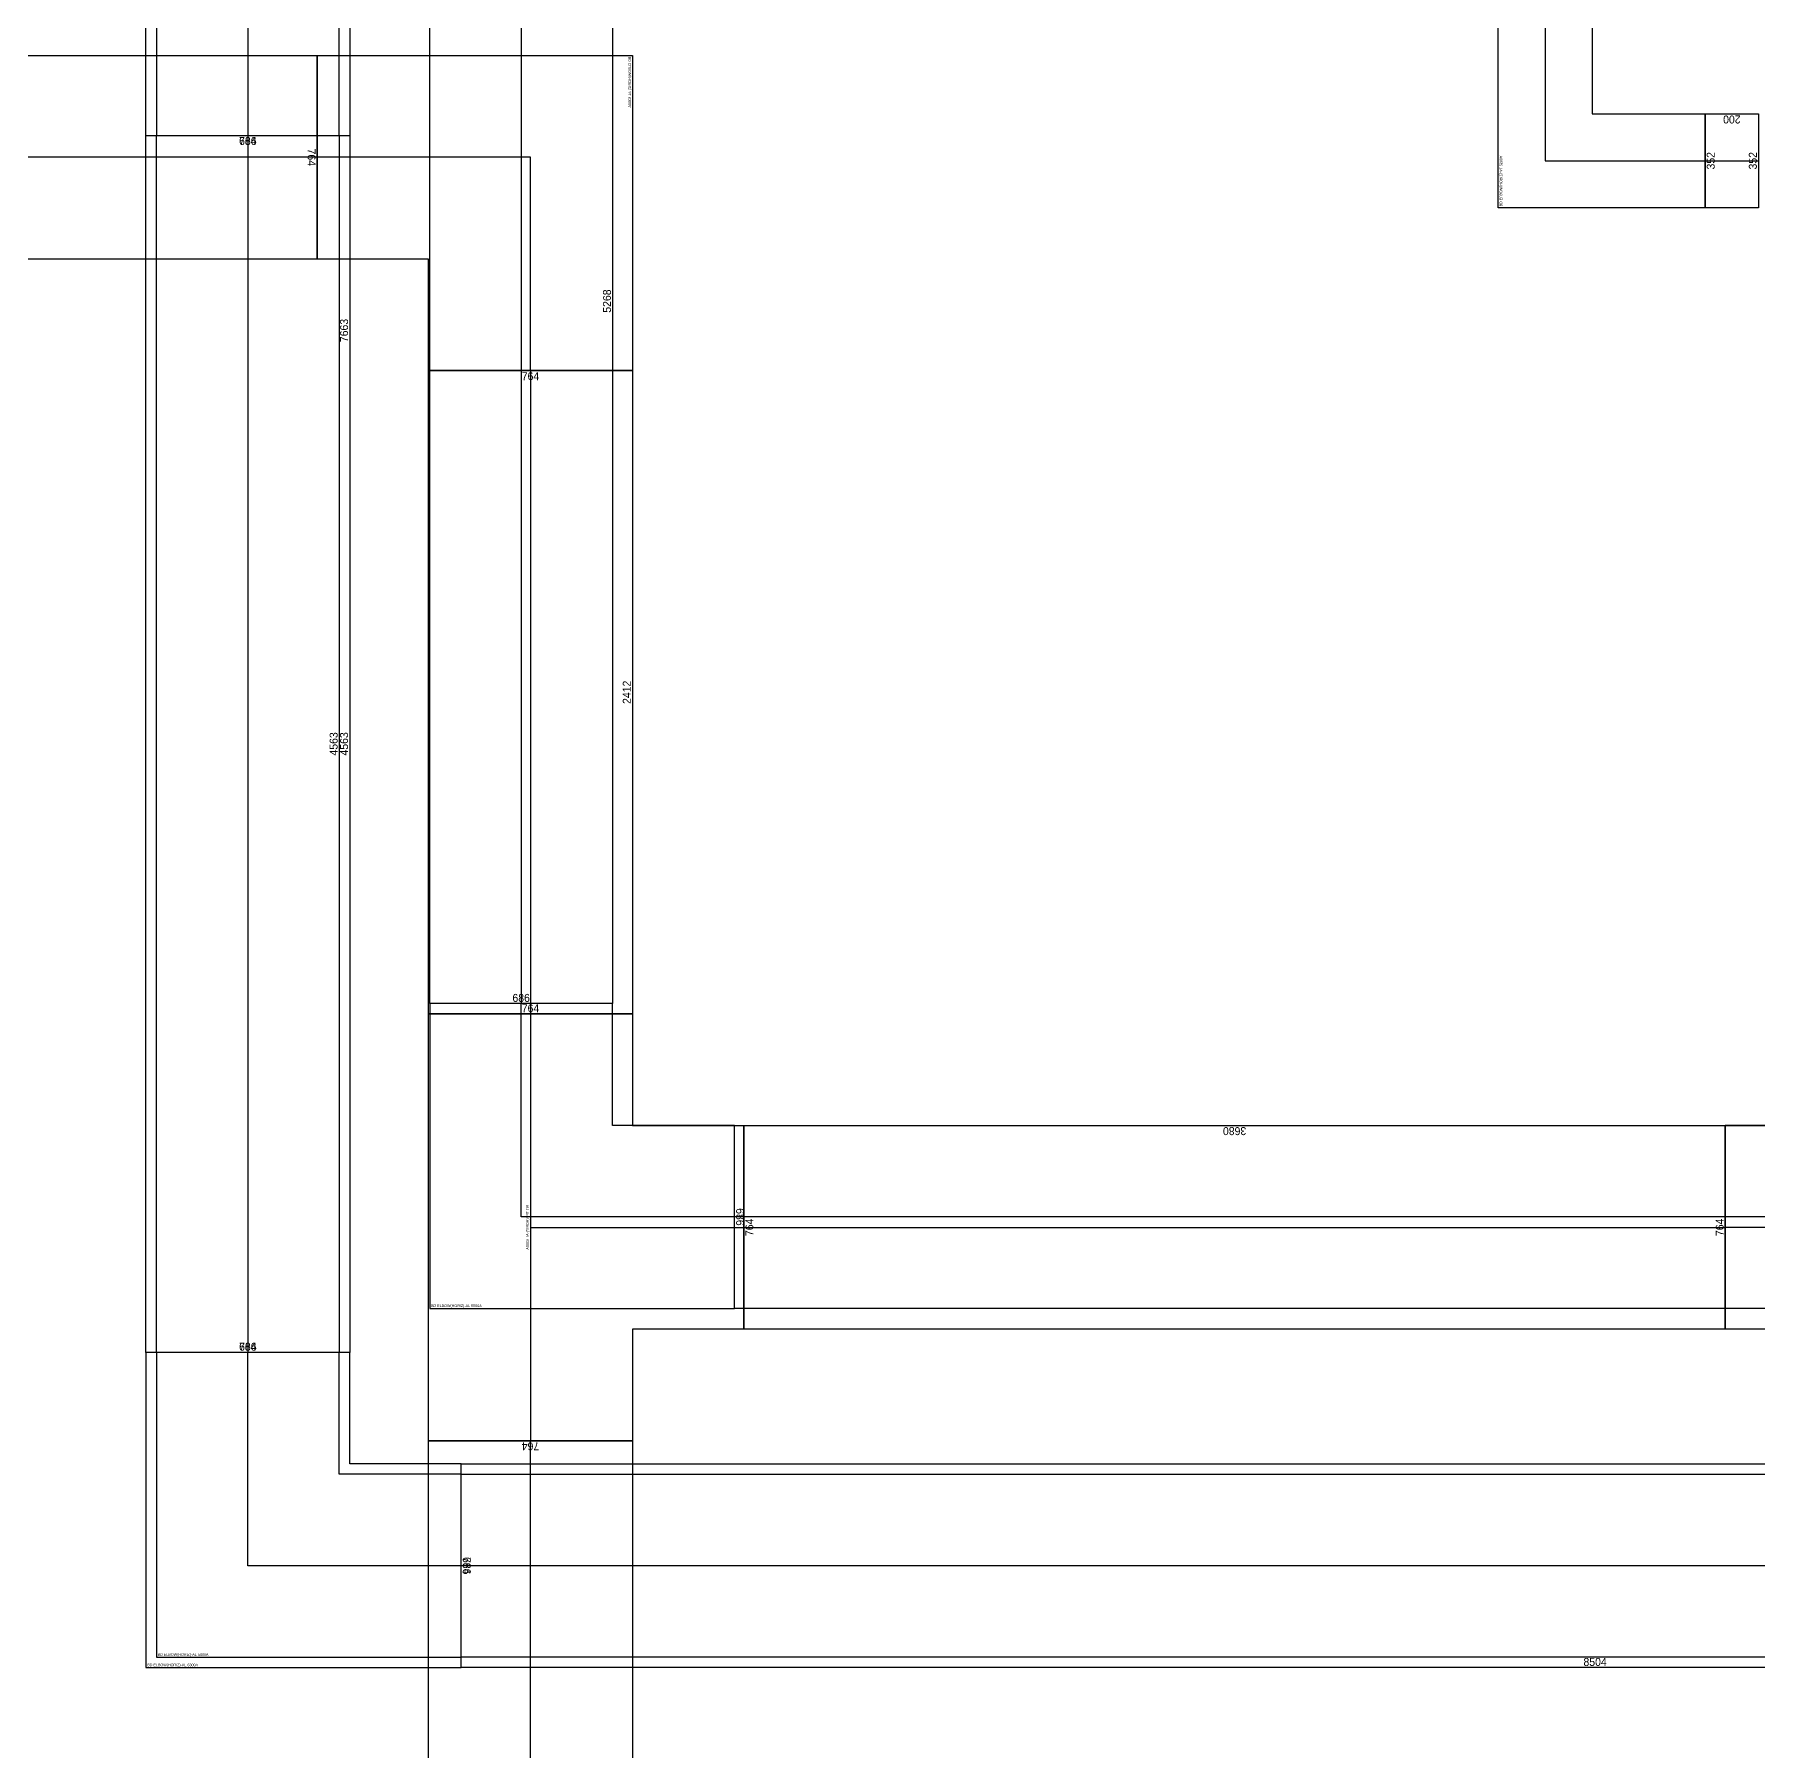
# Model space of a CAD drawing. Header units: millimetres. Extents: x 84228 to 374549, y -351975 to 847575.
# Drawn here: x 273830 to 280295, y -307065 to -300627 of the extents above; entities that cross this region are included whole.
import ezdxf
from ezdxf.enums import TextEntityAlignment as Align

# ---------------------------------------------------------------- set-up
doc = ezdxf.new("R2010")
doc.units = ezdxf.units.MM
doc.header["$LTSCALE"] = 150
doc.layers.get('Defpoints').update_dxf_attribs({"color": 150})
for name, color, linetype in [('-----27 Bus Duct_LV_380-220V', 200, 'Continuous'), ('-----27 Bus Duct_LV_380-220V_IT BACK UP', 2, 'Continuous'), ('-----27 Bus Duct_LV_380-220V_LOAD BANK', 7, 'Continuous'), ('-----27 Bus Duct_LV_380-220V_UT', 41, 'Continuous'), ('-----27 Bus Duct_LV_380-220V_UT B', 71, 'Continuous')]:
    doc.layers.add(name, color=color, linetype=linetype)
doc.styles.add('ELEC', font='Dotum.ttf')
doc.styles.get("Standard").update_dxf_attribs({"font": 'Dotum.ttf'})
doc.dimstyles.new('전기통신참고용-치수', dxfattribs={"dimscale": 15, "dimtxt": 2, "dimasz": 0, "dimexe": 0, "dimexo": 0, "dimgap": 0.4, "dimtad": 4, "dimdec": 0, "dimzin": 0, "dimdsep": 46, "dimtxsty": 'Standard', "dimblk": 'NONE', "dimcen": 0, "dimse1": 1, "dimse2": 1, "dimsd1": 1, "dimsd2": 1, "dimclrd": 8, "dimclre": 8, "dimclrt": 8, "dimadec": 0, "dimazin": 0, "dimtfac": 1, "dimtdec": 0, "dimtix": 1, "dimtmove": 2, "dimatfit": 0, "dimldrblk": 'NONE', "dimfxl": 2, "dimtolj": 1, "dimtzin": 0, "dimarcsym": 0})

# ---------------------------------------------------------------- blocks, each defined once
blk = doc.blocks.new('*U15')
at = {"color": 0}
blk.add_lwpolyline([(-382, -382), (800, -382), (800, 382), (382, 382), (382, 800), (-382, 800)], close=True, dxfattribs=at)
at = {"color": 1}
blk.add_lwpolyline([(800, 0), (0, 0), (0, 800)], dxfattribs=at)
at = {"color": 0, "style": 'ELEC'}
blk.add_text('BD ELBOW(HORIZ)-AL 6300A', height=10, dxfattribs=at).set_placement((-377, -372), align=Align.MIDDLE_LEFT)
blk = doc.blocks.new('*U74')
at = {"color": 0}
blk.add_lwpolyline([(-343, -343), (800, -343), (800, 343), (343, 343), (343, 800), (-343, 800)], close=True, dxfattribs=at)
at = {"color": 1}
blk.add_lwpolyline([(800, 0), (0, 0), (0, 800)], dxfattribs=at)
at = {"color": 0, "style": 'ELEC'}
blk.add_text('BD ELBOW(HORIZ)-AL 5000A', height=10, dxfattribs=at).set_placement((-338, -333), align=Align.MIDDLE_LEFT)
blk = doc.blocks.new('*D34')
at = {"layer": 'Defpoints', "color": 0, "transparency": 16777216}
for p in [(0, 4485), (764, 4485), (764, 4485)]:
    blk.add_point(p, dxfattribs=at)
at = {"color": 0, "transparency": 16777216, "insert": (382, 4464), "char_height": 30, "attachment_point": 5}
blk.add_mtext('\\A1;{\\C0;764}', dxfattribs=at)
blk = doc.blocks.new('_None')
blk = doc.blocks.new('*D35')
at = {"layer": 'Defpoints', "color": 0, "transparency": 16777216}
for p in [(764, 4485), (764, 4485), (764, -78)]:
    blk.add_point(p, dxfattribs=at)
at = {"color": 0, "transparency": 16777216, "insert": (743, 2203.5), "char_height": 30, "attachment_point": 5, "rotation": 90}
blk.add_mtext('\\A1;{\\C0;4563}', dxfattribs=at)
blk = doc.blocks.new('*D36')
at = {"layer": 'Defpoints', "color": 0, "transparency": 16777216}
for p in [(0, -78), (764, -78), (764, -78)]:
    blk.add_point(p, dxfattribs=at)
at = {"color": 0, "transparency": 16777216, "insert": (382, -57), "char_height": 30, "attachment_point": 5}
blk.add_mtext('\\A1;{\\C0;764}', dxfattribs=at)
blk = doc.blocks.new('*D196')
at = {"layer": 'Defpoints', "color": 0, "transparency": 16777216}
for p in [(686, 12712.4), (686, 12712.4), (686, -3745.6)]:
    blk.add_point(p, dxfattribs=at)
at = {"color": 0, "transparency": 16777216, "insert": (665, 4483.4), "char_height": 30, "attachment_point": 5, "rotation": 90}
blk.add_mtext('\\A1;{\\C0;16458}', dxfattribs=at)
blk = doc.blocks.new('*D197')
at = {"layer": 'Defpoints', "color": 0, "transparency": 16777216}
for p in [(0, -3745.6), (686, -3745.6), (686, -3745.6)]:
    blk.add_point(p, dxfattribs=at)
at = {"color": 0, "transparency": 16777216, "insert": (343, -3724.6), "char_height": 30, "attachment_point": 5}
blk.add_mtext('\\A1;{\\C0;686}', dxfattribs=at)
blk = doc.blocks.new('*D434')
at = {"layer": 'Defpoints', "color": 0, "transparency": 16777216}
for p in [(0, 9994.8), (764, 9994.8), (764, 9994.8)]:
    blk.add_point(p, dxfattribs=at)
at = {"color": 0, "transparency": 16777216, "insert": (382, 9973.8), "char_height": 30, "attachment_point": 5}
blk.add_mtext('\\A1;{\\C0;764}', dxfattribs=at)
blk = doc.blocks.new('*D435')
at = {"layer": 'Defpoints', "color": 0, "transparency": 16777216}
for p in [(764, 9994.8), (764, 9994.8), (764, 3539.8)]:
    blk.add_point(p, dxfattribs=at)
at = {"color": 0, "transparency": 16777216, "insert": (743, 6767.3), "char_height": 30, "attachment_point": 5, "rotation": 90}
blk.add_mtext('\\A1;{\\C0;6455}', dxfattribs=at)
blk = doc.blocks.new('*D436')
at = {"layer": 'Defpoints', "color": 0, "transparency": 16777216}
for p in [(0, 3539.8), (764, 3539.8), (764, 3539.8)]:
    blk.add_point(p, dxfattribs=at)
at = {"color": 0, "transparency": 16777216, "insert": (382, 3560.9), "char_height": 30, "attachment_point": 5}
blk.add_mtext('\\A1;{\\C0;764}', dxfattribs=at)
blk = doc.blocks.new('*U21')
at = {"color": 0}
blk.add_lwpolyline([(-800, -382), (-382, -382), (-382, -800), (382, -800), (382, -382), (800, -382), (800, 382), (-800, 382)], close=True, dxfattribs=at)
at = {"color": 1}
for points in [[(-800, 0), (800, 0)], [(0, 0), (0, -800)]]:
    blk.add_lwpolyline(points, dxfattribs=at)
at = {"color": 0, "style": 'ELEC'}
blk.add_text('BD TEE(HORIZ)-AL 6300A', height=10, dxfattribs=at).set_placement((0, 10), align=Align.MIDDLE)
blk = doc.blocks.new('*D442')
at = {"layer": 'Defpoints', "color": 0, "transparency": 16777216}
for p in [(0, 9340.7), (764, 9340.7), (764, 9340.7)]:
    blk.add_point(p, dxfattribs=at)
at = {"color": 0, "transparency": 16777216, "insert": (382, 9319.7), "char_height": 30, "attachment_point": 5}
blk.add_mtext('\\A1;{\\C0;764}', dxfattribs=at)
blk = doc.blocks.new('*D443')
at = {"layer": 'Defpoints', "color": 0, "transparency": 16777216}
for p in [(764, 9340.7), (764, 9340.7), (764, 5660.2)]:
    blk.add_point(p, dxfattribs=at)
at = {"color": 0, "transparency": 16777216, "insert": (743, 7500.4), "char_height": 30, "attachment_point": 5, "rotation": 90}
blk.add_mtext('\\A1;{\\C0;3680}', dxfattribs=at)
blk = doc.blocks.new('*D444')
at = {"layer": 'Defpoints', "color": 0, "transparency": 16777216}
for p in [(0, 5660.2), (764, 5660.2), (764, 5660.2)]:
    blk.add_point(p, dxfattribs=at)
at = {"color": 0, "transparency": 16777216, "insert": (382, 5681.2), "char_height": 30, "attachment_point": 5}
blk.add_mtext('\\A1;{\\C0;764}', dxfattribs=at)
blk = doc.blocks.new('*D49')
at = {"layer": 'Defpoints', "color": 0, "transparency": 16777216}
for p in [(764, 25287.5), (764, 25287.5), (764, 7254.7)]:
    blk.add_point(p, dxfattribs=at)
at = {"color": 0, "transparency": 16777216, "insert": (743, 16271.1), "char_height": 30, "attachment_point": 5, "rotation": 90}
blk.add_mtext('\\A1;{\\C0;18033}', dxfattribs=at)
blk = doc.blocks.new('*D50')
at = {"layer": 'Defpoints', "color": 0, "transparency": 16777216}
for p in [(0, 7254.7), (764, 7254.7), (764, 7254.7)]:
    blk.add_point(p, dxfattribs=at)
at = {"color": 0, "transparency": 16777216, "insert": (382, 7275.7), "char_height": 30, "attachment_point": 5}
blk.add_mtext('\\A1;{\\C0;764}', dxfattribs=at)
blk = doc.blocks.new('*D76')
at = {"layer": 'Defpoints', "color": 0, "transparency": 16777216}
for p in [(0, 4485), (686, 4485), (686, 4485)]:
    blk.add_point(p, dxfattribs=at)
at = {"color": 0, "transparency": 16777216, "insert": (343, 4464), "char_height": 30, "attachment_point": 5}
blk.add_mtext('\\A1;{\\C0;686}', dxfattribs=at)
blk = doc.blocks.new('*D77')
at = {"layer": 'Defpoints', "color": 0, "transparency": 16777216}
for p in [(686, 4485), (686, 4485), (686, -783.2)]:
    blk.add_point(p, dxfattribs=at)
at = {"color": 0, "transparency": 16777216, "insert": (665, 1850.9), "char_height": 30, "attachment_point": 5, "rotation": 90}
blk.add_mtext('\\A1;{\\C0;5268}', dxfattribs=at)
blk = doc.blocks.new('*D78')
at = {"layer": 'Defpoints', "color": 0, "transparency": 16777216}
for p in [(0, -783.2), (686, -783.2), (686, -783.2)]:
    blk.add_point(p, dxfattribs=at)
at = {"color": 0, "transparency": 16777216, "insert": (343, -762.2), "char_height": 30, "attachment_point": 5}
blk.add_mtext('\\A1;{\\C0;686}', dxfattribs=at)
blk = doc.blocks.new('*D587')
at = {"layer": 'Defpoints', "color": 0, "transparency": 16777216}
for p in [(686, 22793.3), (686, 22793.3), (686, -783.2)]:
    blk.add_point(p, dxfattribs=at)
at = {"color": 0, "transparency": 16777216, "insert": (665, 11005.1), "char_height": 30, "attachment_point": 5, "rotation": 90}
blk.add_mtext('\\A1;{\\C0;23576}', dxfattribs=at)
blk = doc.blocks.new('*D588')
at = {"layer": 'Defpoints', "color": 0, "transparency": 16777216}
for p in [(0, -783.2), (686, -783.2), (686, -783.2)]:
    blk.add_point(p, dxfattribs=at)
at = {"color": 0, "transparency": 16777216, "insert": (343, -762.2), "char_height": 30, "attachment_point": 5}
blk.add_mtext('\\A1;{\\C0;686}', dxfattribs=at)
blk = doc.blocks.new('*D101')
at = {"layer": 'Defpoints', "color": 0, "transparency": 16777216}
for p in [(0, 4485), (764, 4485), (764, 4485)]:
    blk.add_point(p, dxfattribs=at)
at = {"color": 0, "transparency": 16777216, "insert": (382, 4464), "char_height": 30, "attachment_point": 5}
blk.add_mtext('\\A1;{\\C0;764}', dxfattribs=at)
blk = doc.blocks.new('*D102')
at = {"layer": 'Defpoints', "color": 0, "transparency": 16777216}
for p in [(764, 4485), (764, 4485), (764, -3178)]:
    blk.add_point(p, dxfattribs=at)
at = {"color": 0, "transparency": 16777216, "insert": (743, 653.5), "char_height": 30, "attachment_point": 5, "rotation": 90}
blk.add_mtext('\\A1;{\\C0;7663}', dxfattribs=at)
blk = doc.blocks.new('*D103')
at = {"layer": 'Defpoints', "color": 0, "transparency": 16777216}
for p in [(0, -3178), (764, -3178), (764, -3178)]:
    blk.add_point(p, dxfattribs=at)
at = {"color": 0, "transparency": 16777216, "insert": (382, -3157), "char_height": 30, "attachment_point": 5}
blk.add_mtext('\\A1;{\\C0;764}', dxfattribs=at)
blk = doc.blocks.new('*D611')
at = {"layer": 'Defpoints', "color": 0, "transparency": 16777216}
for p in [(764, 4741.8), (764, 4741.8), (764, -3762.6)]:
    blk.add_point(p, dxfattribs=at)
at = {"color": 0, "transparency": 16777216, "insert": (743, 489.6), "char_height": 30, "attachment_point": 5, "rotation": 90}
blk.add_mtext('\\A1;{\\C0;8504}', dxfattribs=at)
blk = doc.blocks.new('*D612')
at = {"layer": 'Defpoints', "color": 0, "transparency": 16777216}
for p in [(0, -3762.6), (764, -3762.6), (764, -3762.6)]:
    blk.add_point(p, dxfattribs=at)
at = {"color": 0, "transparency": 16777216, "insert": (382, -3741.6), "char_height": 30, "attachment_point": 5}
blk.add_mtext('\\A1;{\\C0;764}', dxfattribs=at)
blk = doc.blocks.new('*D336')
at = {"layer": 'Defpoints', "color": 0, "transparency": 16777216}
for p in [(0, 6250), (686, 6250), (686, 6250)]:
    blk.add_point(p, dxfattribs=at)
at = {"color": 0, "transparency": 16777216, "insert": (343, 6229), "char_height": 30, "attachment_point": 5}
blk.add_mtext('\\A1;{\\C0;686}', dxfattribs=at)
blk = doc.blocks.new('*D337')
at = {"layer": 'Defpoints', "color": 0, "transparency": 16777216}
for p in [(686, 6250), (686, 6250), (686, 1687)]:
    blk.add_point(p, dxfattribs=at)
at = {"color": 0, "transparency": 16777216, "insert": (665, 3968.5), "char_height": 30, "attachment_point": 5, "rotation": 90}
blk.add_mtext('\\A1;{\\C0;4563}', dxfattribs=at)
blk = doc.blocks.new('*D338')
at = {"layer": 'Defpoints', "color": 0, "transparency": 16777216}
for p in [(0, 1687), (686, 1687), (686, 1687)]:
    blk.add_point(p, dxfattribs=at)
at = {"color": 0, "transparency": 16777216, "insert": (343, 1708), "char_height": 30, "attachment_point": 5}
blk.add_mtext('\\A1;{\\C0;686}', dxfattribs=at)
blk = doc.blocks.new('*D44')
at = {"layer": 'Defpoints', "color": 0, "transparency": 16777216}
for p in [(0, 9632.8), (764, 9632.8), (764, 9632.8)]:
    blk.add_point(p, dxfattribs=at)
at = {"color": 0, "transparency": 16777216, "insert": (382, 9611.8), "char_height": 30, "attachment_point": 5}
blk.add_mtext('\\A1;{\\C0;764}', dxfattribs=at)
blk = doc.blocks.new('*D45')
at = {"layer": 'Defpoints', "color": 0, "transparency": 16777216}
for p in [(764, 9632.8), (764, 9632.8), (764, 7220.7)]:
    blk.add_point(p, dxfattribs=at)
at = {"color": 0, "transparency": 16777216, "insert": (743, 8426.8), "char_height": 30, "attachment_point": 5, "rotation": 90}
blk.add_mtext('\\A1;{\\C0;2412}', dxfattribs=at)
blk = doc.blocks.new('*D46')
at = {"layer": 'Defpoints', "color": 0, "transparency": 16777216}
for p in [(0, 7220.7), (764, 7220.7), (764, 7220.7)]:
    blk.add_point(p, dxfattribs=at)
at = {"color": 0, "transparency": 16777216, "insert": (382, 7241.7), "char_height": 30, "attachment_point": 5}
blk.add_mtext('\\A1;{\\C0;764}', dxfattribs=at)
blk = doc.blocks.new('*U65')
at = {"color": 0}
blk.add_lwpolyline([(-176, -176), (600, -176), (600, 176), (176, 176), (176, 600), (-176, 600)], close=True, dxfattribs=at)
at = {"color": 1}
blk.add_lwpolyline([(600, 0), (0, 0), (0, 600)], dxfattribs=at)
at = {"color": 0, "style": 'ELEC'}
blk.add_text('BD ELBOW(HORIZ)-AL 2500A', height=10, dxfattribs=at).set_placement((-171, -166), align=Align.MIDDLE_LEFT)
blk = doc.blocks.new('*D506')
at = {"layer": 'Defpoints', "color": 0, "transparency": 16777216}
for p in [(0, 12641.2), (352, 12641.2), (352, 12641.2)]:
    blk.add_point(p, dxfattribs=at)
at = {"color": 0, "transparency": 16777216, "insert": (176, 12620.2), "char_height": 30, "attachment_point": 5}
blk.add_mtext('\\A1;{\\C0;352}', dxfattribs=at)
blk = doc.blocks.new('*D507')
at = {"layer": 'Defpoints', "color": 0, "transparency": 16777216}
for p in [(352, 12641.2), (352, 12641.2), (352, 12441.2)]:
    blk.add_point(p, dxfattribs=at)
at = {"color": 0, "transparency": 16777216, "insert": (331, 12541.2), "char_height": 30, "attachment_point": 5, "rotation": 90}
blk.add_mtext('\\A1;{\\C0;200}', dxfattribs=at)
blk = doc.blocks.new('*D508')
at = {"layer": 'Defpoints', "color": 0, "transparency": 16777216}
for p in [(0, 12441.2), (352, 12441.2), (352, 12441.2)]:
    blk.add_point(p, dxfattribs=at)
at = {"color": 0, "transparency": 16777216, "insert": (176, 12462.3), "char_height": 30, "attachment_point": 5}
blk.add_mtext('\\A1;{\\C0;352}', dxfattribs=at)
blk = doc.blocks.new('*U33')
at = {"color": 1}
blk.add_line((382, 4485), (382, -78), dxfattribs=at)
at = {"color": 0}
blk.add_lwpolyline([(764, -78), (0, -78), (0, 4485), (764, 4485)], close=True, dxfattribs=at)
for base, p1, p2, override, picture, middle in [((764, 4485), (0, 4485), (764, 4485), {"dimtxsty": 'Standard', "dimclrd": 0, "dimclre": 0, "dimclrt": 0}, '*D34', (382, 4464)), ((764, -78), (0, -78), (764, -78), {"dimtad": 1, "dimtxsty": 'Standard', "dimclrd": 0, "dimclre": 0, "dimclrt": 0}, '*D36', (382, -57))]:
    dim = blk.add_linear_dim(base=base, p1=p1, p2=p2, text='{\\C0;<>}', dimstyle='전기통신참고용-치수', override=override, dxfattribs=at)
    dim.commit()
    dim.dimension.update_dxf_attribs({"geometry": picture, "text_midpoint": middle})
dim = blk.add_linear_dim(base=(764, 4485), p1=(764, -78), p2=(764, 4485), angle=90, text='{\\C0;<>}', dimstyle='전기통신참고용-치수', override={"dimtad": 1, "dimtxsty": 'Standard', "dimclrd": 0, "dimclre": 0, "dimclrt": 0}, dxfattribs=at)
dim.commit()
dim.dimension.update_dxf_attribs({"geometry": '*D35', "text_midpoint": (743, 2203.5)})
blk = doc.blocks.new('*U194')
at = {"color": 1}
blk.add_line((343, 12712.4), (343, -3745.6), dxfattribs=at)
at = {"color": 0}
blk.add_lwpolyline([(686, -3745.6), (0, -3745.6), (0, 12712.4), (686, 12712.4)], close=True, dxfattribs=at)
dim = blk.add_linear_dim(base=(686, 12712.4), p1=(686, -3745.6), p2=(686, 12712.4), angle=90, text='{\\C0;<>}', dimstyle='전기통신참고용-치수', override={"dimtad": 1, "dimtxsty": 'Standard', "dimclrd": 0, "dimclre": 0, "dimclrt": 0}, dxfattribs=at)
dim.commit()
dim.dimension.update_dxf_attribs({"geometry": '*D196', "text_midpoint": (665, 4483.4)})
dim = blk.add_linear_dim(base=(686, -3745.6), p1=(0, -3745.6), p2=(686, -3745.6), text='{\\C0;<>}', dimstyle='전기통신참고용-치수', override={"dimtad": 1, "dimtxsty": 'Standard', "dimclrd": 0, "dimclre": 0, "dimclrt": 0}, dxfattribs=at)
dim.commit()
dim.dimension.update_dxf_attribs({"geometry": '*D197', "text_midpoint": (343, -3724.6)})
blk = doc.blocks.new('*U433')
at = {"color": 1}
blk.add_line((382, 9994.8), (382, 3539.8), dxfattribs=at)
at = {"color": 0}
blk.add_lwpolyline([(764, 3539.8), (0, 3539.8), (0, 9994.8), (764, 9994.8)], close=True, dxfattribs=at)
for base, p1, p2, override, picture, middle in [((764, 9994.8), (0, 9994.8), (764, 9994.8), {"dimtxsty": 'Standard', "dimclrd": 0, "dimclre": 0, "dimclrt": 0}, '*D434', (382, 9973.8)), ((764, 3539.8), (0, 3539.8), (764, 3539.8), {"dimtad": 1, "dimtxsty": 'Standard', "dimclrd": 0, "dimclre": 0, "dimclrt": 0}, '*D436', (382, 3560.9))]:
    dim = blk.add_linear_dim(base=base, p1=p1, p2=p2, text='{\\C0;<>}', dimstyle='전기통신참고용-치수', override=override, dxfattribs=at)
    dim.commit()
    dim.dimension.update_dxf_attribs({"geometry": picture, "text_midpoint": middle})
dim = blk.add_linear_dim(base=(764, 9994.8), p1=(764, 3539.8), p2=(764, 9994.8), angle=90, text='{\\C0;<>}', dimstyle='전기통신참고용-치수', override={"dimtad": 1, "dimtxsty": 'Standard', "dimclrd": 0, "dimclre": 0, "dimclrt": 0}, dxfattribs=at)
dim.commit()
dim.dimension.update_dxf_attribs({"geometry": '*D435', "text_midpoint": (743, 6767.3)})
blk = doc.blocks.new('*U441')
at = {"color": 1}
blk.add_line((382, 9340.7), (382, 5660.2), dxfattribs=at)
at = {"color": 0}
blk.add_lwpolyline([(764, 5660.2), (0, 5660.2), (0, 9340.7), (764, 9340.7)], close=True, dxfattribs=at)
for base, p1, p2, override, picture, middle in [((764, 9340.7), (0, 9340.7), (764, 9340.7), {"dimtxsty": 'Standard', "dimclrd": 0, "dimclre": 0, "dimclrt": 0}, '*D442', (382, 9319.7)), ((764, 5660.2), (0, 5660.2), (764, 5660.2), {"dimtad": 1, "dimtxsty": 'Standard', "dimclrd": 0, "dimclre": 0, "dimclrt": 0}, '*D444', (382, 5681.2))]:
    dim = blk.add_linear_dim(base=base, p1=p1, p2=p2, text='{\\C0;<>}', dimstyle='전기통신참고용-치수', override=override, dxfattribs=at)
    dim.commit()
    dim.dimension.update_dxf_attribs({"geometry": picture, "text_midpoint": middle})
dim = blk.add_linear_dim(base=(764, 9340.6754), p1=(764, 5660.176), p2=(764, 9340.6754), angle=90, text='{\\C0;<>}', dimstyle='전기통신참고용-치수', override={"dimtad": 1, "dimtxsty": 'Standard', "dimclrd": 0, "dimclre": 0, "dimclrt": 0}, dxfattribs=at)
dim.commit()
dim.dimension.update_dxf_attribs({"geometry": '*D443', "text_midpoint": (742.9796, 7500.4257)})
blk = doc.blocks.new('*U47')
at = {"color": 1}
blk.add_line((382, 25287.5), (382, 7254.7), dxfattribs=at)
at = {"color": 0}
blk.add_lwpolyline([(764, 7254.7), (0, 7254.7), (0, 25287.5), (764, 25287.5)], close=True, dxfattribs=at)
dim = blk.add_linear_dim(base=(764, 25287.5), p1=(764, 7254.7), p2=(764, 25287.5), angle=90, text='{\\C0;<>}', dimstyle='전기통신참고용-치수', override={"dimtad": 1, "dimtxsty": 'Standard', "dimclrd": 0, "dimclre": 0, "dimclrt": 0}, dxfattribs=at)
dim.commit()
dim.dimension.update_dxf_attribs({"geometry": '*D49', "text_midpoint": (743, 16271.1)})
dim = blk.add_linear_dim(base=(764, 7254.7), p1=(0, 7254.7), p2=(764, 7254.7), text='{\\C0;<>}', dimstyle='전기통신참고용-치수', override={"dimtad": 1, "dimtxsty": 'Standard', "dimclrd": 0, "dimclre": 0, "dimclrt": 0}, dxfattribs=at)
dim.commit()
dim.dimension.update_dxf_attribs({"geometry": '*D50', "text_midpoint": (382, 7275.7)})
blk = doc.blocks.new('*U75')
at = {"color": 1}
blk.add_line((343, 4485), (343, -783.2), dxfattribs=at)
at = {"color": 0}
blk.add_lwpolyline([(686, -783.2), (0, -783.2), (0, 4485), (686, 4485)], close=True, dxfattribs=at)
for base, p1, p2, override, picture, middle in [((686, 4485), (0, 4485), (686, 4485), {"dimtxsty": 'Standard', "dimclrd": 0, "dimclre": 0, "dimclrt": 0}, '*D76', (343, 4464)), ((686, -783.2), (0, -783.2), (686, -783.2), {"dimtad": 1, "dimtxsty": 'Standard', "dimclrd": 0, "dimclre": 0, "dimclrt": 0}, '*D78', (343, -762.2))]:
    dim = blk.add_linear_dim(base=base, p1=p1, p2=p2, text='{\\C0;<>}', dimstyle='전기통신참고용-치수', override=override, dxfattribs=at)
    dim.commit()
    dim.dimension.update_dxf_attribs({"geometry": picture, "text_midpoint": middle})
dim = blk.add_linear_dim(base=(686, 4485), p1=(686, -783.2), p2=(686, 4485), angle=90, text='{\\C0;<>}', dimstyle='전기통신참고용-치수', override={"dimtad": 1, "dimtxsty": 'Standard', "dimclrd": 0, "dimclre": 0, "dimclrt": 0}, dxfattribs=at)
dim.commit()
dim.dimension.update_dxf_attribs({"geometry": '*D77', "text_midpoint": (665, 1850.9)})
blk = doc.blocks.new('*U585')
at = {"color": 1}
blk.add_line((343, 22793.3), (343, -783.2), dxfattribs=at)
at = {"color": 0}
blk.add_lwpolyline([(686, -783.2), (0, -783.2), (0, 22793.3), (686, 22793.3)], close=True, dxfattribs=at)
dim = blk.add_linear_dim(base=(686, 22793.328207), p1=(686, -783.171793), p2=(686, 22793.328207), angle=90, text='{\\C0;<>}', dimstyle='전기통신참고용-치수', override={"dimtad": 1, "dimtxsty": 'Standard', "dimclrd": 0, "dimclre": 0, "dimclrt": 0}, dxfattribs=at)
dim.commit()
dim.dimension.update_dxf_attribs({"geometry": '*D587', "text_midpoint": (664.9796472, 11005.078207)})
dim = blk.add_linear_dim(base=(686, -783.2), p1=(0, -783.2), p2=(686, -783.2), text='{\\C0;<>}', dimstyle='전기통신참고용-치수', override={"dimtad": 1, "dimtxsty": 'Standard', "dimclrd": 0, "dimclre": 0, "dimclrt": 0}, dxfattribs=at)
dim.commit()
dim.dimension.update_dxf_attribs({"geometry": '*D588', "text_midpoint": (343, -762.2)})
blk = doc.blocks.new('*U100')
at = {"color": 1}
blk.add_line((382, 4485), (382, -3178), dxfattribs=at)
at = {"color": 0}
blk.add_lwpolyline([(764, -3178), (0, -3178), (0, 4485), (764, 4485)], close=True, dxfattribs=at)
for base, p1, p2, override, picture, middle in [((764, 4485), (0, 4485), (764, 4485), {"dimtxsty": 'Standard', "dimclrd": 0, "dimclre": 0, "dimclrt": 0}, '*D101', (382, 4464)), ((764, -3178), (0, -3178), (764, -3178), {"dimtad": 1, "dimtxsty": 'Standard', "dimclrd": 0, "dimclre": 0, "dimclrt": 0}, '*D103', (382, -3157))]:
    dim = blk.add_linear_dim(base=base, p1=p1, p2=p2, text='{\\C0;<>}', dimstyle='전기통신참고용-치수', override=override, dxfattribs=at)
    dim.commit()
    dim.dimension.update_dxf_attribs({"geometry": picture, "text_midpoint": middle})
dim = blk.add_linear_dim(base=(764, 4485), p1=(764, -3178), p2=(764, 4485), angle=90, text='{\\C0;<>}', dimstyle='전기통신참고용-치수', override={"dimtad": 1, "dimtxsty": 'Standard', "dimclrd": 0, "dimclre": 0, "dimclrt": 0}, dxfattribs=at)
dim.commit()
dim.dimension.update_dxf_attribs({"geometry": '*D102', "text_midpoint": (743, 653.5)})
blk = doc.blocks.new('*U609')
at = {"color": 1}
blk.add_line((382, 4741.8), (382, -3762.6), dxfattribs=at)
at = {"color": 0}
blk.add_lwpolyline([(764, -3762.6), (0, -3762.6), (0, 4741.8), (764, 4741.8)], close=True, dxfattribs=at)
dim = blk.add_linear_dim(base=(764, 4741.8), p1=(764, -3762.6), p2=(764, 4741.8), angle=90, text='{\\C0;<>}', dimstyle='전기통신참고용-치수', override={"dimtad": 1, "dimtxsty": 'Standard', "dimclrd": 0, "dimclre": 0, "dimclrt": 0}, dxfattribs=at)
dim.commit()
dim.dimension.update_dxf_attribs({"geometry": '*D611', "text_midpoint": (743, 489.6)})
dim = blk.add_linear_dim(base=(764, -3762.6), p1=(0, -3762.6), p2=(764, -3762.6), text='{\\C0;<>}', dimstyle='전기통신참고용-치수', override={"dimtad": 1, "dimtxsty": 'Standard', "dimclrd": 0, "dimclre": 0, "dimclrt": 0}, dxfattribs=at)
dim.commit()
dim.dimension.update_dxf_attribs({"geometry": '*D612', "text_midpoint": (382, -3741.6)})
blk = doc.blocks.new('*U335')
at = {"color": 1}
blk.add_line((343, 6250), (343, 1687), dxfattribs=at)
at = {"color": 0}
blk.add_lwpolyline([(686, 1687), (0, 1687), (0, 6250), (686, 6250)], close=True, dxfattribs=at)
for base, p1, p2, override, picture, middle in [((686, 6250), (0, 6250), (686, 6250), {"dimtxsty": 'Standard', "dimclrd": 0, "dimclre": 0, "dimclrt": 0}, '*D336', (343, 6229)), ((686, 1687), (0, 1687), (686, 1687), {"dimtad": 1, "dimtxsty": 'Standard', "dimclrd": 0, "dimclre": 0, "dimclrt": 0}, '*D338', (343, 1708))]:
    dim = blk.add_linear_dim(base=base, p1=p1, p2=p2, text='{\\C0;<>}', dimstyle='전기통신참고용-치수', override=override, dxfattribs=at)
    dim.commit()
    dim.dimension.update_dxf_attribs({"geometry": picture, "text_midpoint": middle})
dim = blk.add_linear_dim(base=(686, 6250), p1=(686, 1687), p2=(686, 6250), angle=90, text='{\\C0;<>}', dimstyle='전기통신참고용-치수', override={"dimtad": 1, "dimtxsty": 'Standard', "dimclrd": 0, "dimclre": 0, "dimclrt": 0}, dxfattribs=at)
dim.commit()
dim.dimension.update_dxf_attribs({"geometry": '*D337', "text_midpoint": (665, 3968.5)})
blk = doc.blocks.new('*U43')
at = {"color": 1}
blk.add_line((382, 9632.8), (382, 7220.7), dxfattribs=at)
at = {"color": 0}
blk.add_lwpolyline([(764, 7220.7), (0, 7220.7), (0, 9632.8), (764, 9632.8)], close=True, dxfattribs=at)
for base, p1, p2, override, picture, middle in [((764, 9632.8), (0, 9632.8), (764, 9632.8), {"dimtxsty": 'Standard', "dimclrd": 0, "dimclre": 0, "dimclrt": 0}, '*D44', (382, 9611.8)), ((764, 7220.7), (0, 7220.7), (764, 7220.7), {"dimtad": 1, "dimtxsty": 'Standard', "dimclrd": 0, "dimclre": 0, "dimclrt": 0}, '*D46', (382, 7241.7))]:
    dim = blk.add_linear_dim(base=base, p1=p1, p2=p2, text='{\\C0;<>}', dimstyle='전기통신참고용-치수', override=override, dxfattribs=at)
    dim.commit()
    dim.dimension.update_dxf_attribs({"geometry": picture, "text_midpoint": middle})
dim = blk.add_linear_dim(base=(764, 9632.8), p1=(764, 7220.7), p2=(764, 9632.8), angle=90, text='{\\C0;<>}', dimstyle='전기통신참고용-치수', override={"dimtad": 1, "dimtxsty": 'Standard', "dimclrd": 0, "dimclre": 0, "dimclrt": 0}, dxfattribs=at)
dim.commit()
dim.dimension.update_dxf_attribs({"geometry": '*D45', "text_midpoint": (743, 8426.8)})
blk = doc.blocks.new('*U505')
at = {"color": 1}
blk.add_line((176, 12641.2), (176, 12441.2), dxfattribs=at)
at = {"color": 0}
blk.add_lwpolyline([(352, 12441.2), (0, 12441.2), (0, 12641.2), (352, 12641.2)], close=True, dxfattribs=at)
for base, p1, p2, override, picture, middle in [((352, 12641.2), (0, 12641.2), (352, 12641.2), {"dimtxsty": 'Standard', "dimclrd": 0, "dimclre": 0, "dimclrt": 0}, '*D506', (176, 12620.2)), ((352, 12441.2), (0, 12441.2), (352, 12441.2), {"dimtad": 1, "dimtxsty": 'Standard', "dimclrd": 0, "dimclre": 0, "dimclrt": 0}, '*D508', (176, 12462.3))]:
    dim = blk.add_linear_dim(base=base, p1=p1, p2=p2, text='{\\C0;<>}', dimstyle='전기통신참고용-치수', override=override, dxfattribs=at)
    dim.commit()
    dim.dimension.update_dxf_attribs({"geometry": picture, "text_midpoint": middle})
dim = blk.add_linear_dim(base=(352, 12641.2), p1=(352, 12441.2), p2=(352, 12641.2), angle=90, text='{\\C0;<>}', dimstyle='전기통신참고용-치수', override={"dimtad": 1, "dimtxsty": 'Standard', "dimclrd": 0, "dimclre": 0, "dimclrt": 0}, dxfattribs=at)
dim.commit()
dim.dimension.update_dxf_attribs({"geometry": '*D507', "text_midpoint": (331, 12541.2)})

msp = doc.modelspace()

# ---------------------------------------------------------------- block references
at = {"layer": '-----27 Bus Duct_LV_380-220V', "xscale": -1, "rotation": 270}
msp.add_blockref('*U65', (279495, -301100), dxfattribs=at)
at = {"layer": '-----27 Bus Duct_LV_380-220V', "rotation": 89.99999999999999}
msp.add_blockref('*U505', (292736.2, -301276), dxfattribs=at)
at = {"layer": '-----27 Bus Duct_LV_380-220V_IT BACK UP'}
for name, p, rotation in [('*U74', (274630, -300205), 180), ('*U194', (279175.6, -306025), 270)]:
    msp.add_blockref(name, p, dxfattribs=dict(at, rotation=rotation))
for name, p in [('*U335', (274287, -307255)), ('*U74', (274630, -306368))]:
    msp.add_blockref(name, p, dxfattribs=at)
at = {"layer": '-----27 Bus Duct_LV_380-220V_LOAD BANK'}
for name, p, rotation in [('*U433', (264895.2, -300705), 270), ('*U441', (285830.7, -305481.2), 90), ('*U47', (276072, -298644.5), 180)]:
    msp.add_blockref(name, p, dxfattribs=dict(at, rotation=rotation))
at = {"layer": '-----27 Bus Duct_LV_380-220V_LOAD BANK', "xscale": -1}
for name, p, rotation in [('*U15', (275690, -301087), 90), ('*U21', (275690, -305099.2), 90), ('*U21', (280970.5, -305098.7), 180)]:
    msp.add_blockref(name, p, dxfattribs=dict(at, rotation=rotation))
at = {"layer": '-----27 Bus Duct_LV_380-220V_LOAD BANK'}
msp.add_blockref('*U43', (275308, -311519.8), dxfattribs=at)
at = {"layer": '-----27 Bus Duct_LV_380-220V_UT'}
for name, p in [('*U100', (274248, -302390)), ('*U33', (274248, -305490)), ('*U15', (274630, -306368)), ('*U15', (274630, -306368))]:
    msp.add_blockref(name, p, dxfattribs=at)
at = {"layer": '-----27 Bus Duct_LV_380-220V_UT', "rotation": 270}
msp.add_blockref('*U609', (279192.6, -305986), dxfattribs=at)
at = {"layer": '-----27 Bus Duct_LV_380-220V_UT B'}
for name, p in [('*U75', (275312, -303477)), ('*U74', (275655, -305060.2))]:
    msp.add_blockref(name, p, dxfattribs=at)
at = {"layer": '-----27 Bus Duct_LV_380-220V_UT B', "rotation": 270}
msp.add_blockref('*U585', (277238.2, -304717.2), dxfattribs=at)

doc.saveas('drawing.dxf')
